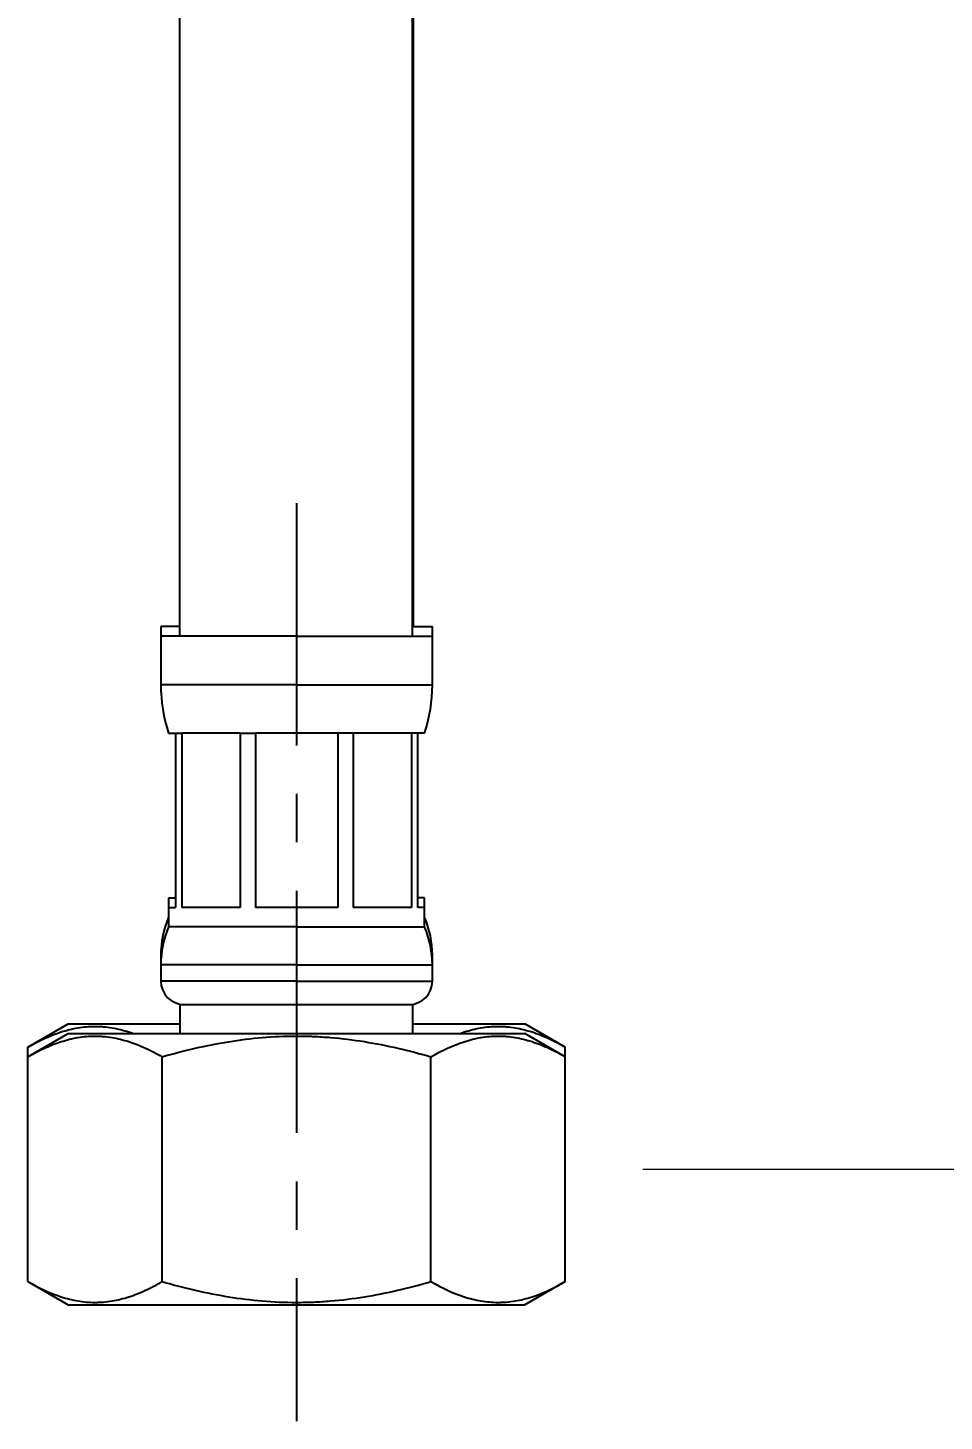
# Model space of a CAD drawing. Extents: x 828 to 1855, y 0 to 752.
# Drawn here: x 1467 to 1514.3, y 114.3 to 186.1 of the extents above; entities that cross this region are included whole.
import ezdxf

# ---------------------------------------------------------------- set-up
doc = ezdxf.new("R2010")
doc.units = 0
doc.header["$LTSCALE"] = 10
doc.header["$MEASUREMENT"] = 0
doc.header["$PDMODE"] = 3
doc.header["$PDSIZE"] = -10
doc.linetypes.add('CENTER', pattern=[2, 1.25, -0.25, 0.25, -0.25])
doc.layers.get('0').update_dxf_attribs({"linetype": 'CONTINUOUS'})
doc.layers.get('DEFPOINTS').update_dxf_attribs({"linetype": 'CONTINUOUS'})
doc.layers.add('1', color=7, linetype='CONTINUOUS')
doc.styles.add('Daelim Dimension', font='')
doc.styles.get('Daelim Dimension').set_extended_font_data('나눔고딕')
doc.dimstyles.new('DEFAULT', dxfattribs={"dimscale": 2, "dimtxt": 2, "dimasz": 2, "dimexe": 0, "dimexo": 2, "dimgap": 1, "dimtad": 1, "dimdec": 0, "dimzin": 9, "dimdsep": 46, "dimtxsty": 'Daelim Dimension', "dimcen": 0.5, "dimclrd": 5, "dimclre": 5, "dimclrt": 256, "dimadec": 1, "dimazin": 0, "dimtfac": 1, "dimtdec": 0, "dimtix": 1, "dimtmove": 0, "dimatfit": 3, "dimfxl": 1, "dimtolj": 1, "dimtzin": 1, "dimlwd": 9, "dimlwe": 9, "dimarcsym": 0})

# ---------------------------------------------------------------- blocks, each defined once
blk = doc.blocks.new('*D19')
at = {"color": 5, "lineweight": 9, "ltscale": 0.5, "transparency": 16777216}
for p, q in [((1517.879, 273.75), (1581.047, 273.75)), ((1581.047, 269.75), (1581.047, 131.25)), ((1498.734, 127.25), (1581.047, 127.25))]:
    blk.add_line(p, q, dxfattribs=at)
at = {"color": 5, "ltscale": 0.5, "transparency": 16777216}
for points in [[(1580.38, 269.75), (1581.714, 269.75), (1581.047, 273.75)], [(1580.38, 131.25), (1581.714, 131.25), (1581.047, 127.25)]]:
    blk.add_solid(points, dxfattribs=at)
at = {"layer": 'DEFPOINTS', "color": 0, "ltscale": 0.5, "transparency": 16777216}
for p in [(1513.879, 273.75), (1494.734, 127.25), (1581.047, 127.25)]:
    blk.add_point(p, dxfattribs=at)
at = {"color": 7, "lineweight": -3, "ltscale": 0.5, "transparency": 16777216, "insert": (1573.596, 200.5), "char_height": 10, "attachment_point": 5, "rotation": 90, "style": 'Daelim Dimension'}
blk.add_mtext('\\A1;390', dxfattribs=at)

msp = doc.modelspace()

# ---------------------------------------------------------------- linework, layer by layer
at = {"layer": '1', "color": 7, "linetype": 'Continuous', "lineweight": -3}
for p, q in [((1486.911, 155.25), (1486.911, 190.25)), ((1474.846, 189.75), (1474.846, 154.75)), ((1486.846, 154.75), (1486.846, 189.75)), ((1473.879, 155.25), (1473.879, 154.75)), ((1474.846, 155.25), (1473.879, 155.25)), ((1473.879, 154.75), (1473.879, 152.248)), ((1480.879, 154.75), (1473.879, 154.75)), ((1480.879, 154.75), (1487.879, 154.75)), ((1486.846, 155.25), (1487.879, 155.25)), ((1487.879, 154.75), (1487.879, 155.25)), ((1487.879, 152.248), (1487.879, 154.75)), ((1480.879, 152.248), (1473.879, 152.248)), ((1480.879, 152.248), (1487.879, 152.248)), ((1474.279, 149.75), (1474.629, 149.75)), ((1474.629, 149.75), (1474.629, 140.75)), ((1474.629, 149.75), (1474.957, 149.75)), ((1474.957, 149.75), (1474.957, 140.75)), ((1477.965, 149.75), (1474.957, 149.75)), ((1477.965, 149.75), (1477.965, 140.75)), ((1477.965, 149.75), (1478.758, 149.75)), ((1478.758, 149.75), (1478.758, 140.75)), ((1480.879, 149.75), (1478.758, 149.75)), ((1482.999, 149.75), (1480.879, 149.75)), ((1482.999, 149.75), (1482.999, 140.75)), ((1483.792, 149.75), (1482.999, 149.75)), ((1483.792, 149.75), (1483.792, 140.75)), ((1486.8, 149.75), (1483.792, 149.75)), ((1486.8, 149.75), (1486.8, 140.75)), ((1487.129, 149.75), (1486.8, 149.75)), ((1487.129, 140.75), (1487.129, 149.75)), ((1487.479, 149.75), (1487.129, 149.75)), ((1474.279, 141.25), (1474.279, 140.75)), ((1474.279, 141.25), (1474.629, 141.25)), ((1487.479, 141.25), (1487.129, 141.25)), ((1487.479, 140.75), (1487.479, 141.25)), ((1474.279, 140.75), (1474.279, 139.75)), ((1474.279, 140.75), (1474.629, 140.75)), ((1477.965, 140.75), (1474.957, 140.75)), ((1480.879, 140.75), (1478.758, 140.75)), ((1482.999, 140.75), (1480.879, 140.75)), ((1486.8, 140.75), (1483.792, 140.75)), ((1487.479, 140.75), (1487.129, 140.75)), ((1487.479, 139.75), (1487.479, 140.75)), ((1480.879, 139.75), (1474.279, 139.75)), ((1480.879, 139.75), (1487.479, 139.75)), ((1473.879, 138.29), (1473.879, 137.79)), ((1473.904, 138.29), (1473.879, 138.29)), ((1487.854, 138.29), (1487.879, 138.29)), ((1487.879, 137.79), (1487.879, 138.29)), ((1473.879, 137.79), (1473.879, 136.95)), ((1480.879, 137.79), (1473.879, 137.79)), ((1480.879, 137.79), (1487.879, 137.79)), ((1487.879, 136.95), (1487.879, 137.79)), ((1480.879, 136.95), (1473.879, 136.95)), ((1480.879, 136.95), (1487.879, 136.95)), ((1474.879, 135.75), (1474.879, 135.767)), ((1474.879, 135.75), (1486.879, 135.75)), ((1474.879, 134.25), (1474.879, 135.75)), ((1486.879, 135.75), (1486.879, 135.767)), ((1486.879, 134.25), (1486.879, 135.75)), ((1467.024, 133.55), (1469.102, 134.75)), ((1469.102, 134.75), (1474.879, 134.75)), ((1486.878, 134.75), (1492.655, 134.75)), ((1494.734, 133.55), (1492.655, 134.75)), ((1467.024, 133.05), (1469.102, 134.25)), ((1469.102, 134.25), (1492.655, 134.25)), ((1494.734, 133.05), (1492.655, 134.25)), ((1467.024, 133.05), (1467.024, 133.55)), ((1467.024, 121.45), (1467.024, 133.05)), ((1473.949, 121.451), (1473.949, 133.049)), ((1487.808, 121.451), (1487.808, 133.049)), ((1494.734, 133.05), (1494.734, 133.55)), ((1494.734, 121.45), (1494.734, 133.05)), ((1467.024, 121.45), (1469.102, 120.25)), ((1494.734, 121.45), (1492.655, 120.25)), ((1469.102, 120.25), (1492.655, 120.25))]:
    msp.add_line(p, q, dxfattribs=at)
at = {"layer": '1', "color": 1, "linetype": 'CENTER', "lineweight": -3}
msp.add_line((1480.879, 161.621), (1480.879, 114.251), dxfattribs=at)
at = {"layer": '1', "color": 7, "linetype": 'Continuous', "lineweight": -3}
for centre, radius, start, end in [((1481.879, 152.248), 8, 180, 198.19487), ((1479.879, 152.248), 8, 341.80513, 0), ((1478.879, 138.29), 5, 156.92608, 180), ((1482.879, 138.29), 5, 0, 23.07392), ((1478.879, 137.79), 5, 156.92608, 180), ((1482.879, 137.79), 5, 0, 23.07392), ((1475.079, 136.95), 1.2, 180, 270), ((1486.679, 136.95), 1.2, 270, 0)]:
    msp.add_arc(centre, radius, start, end, dxfattribs=at)
for points, knots in [([(1467.024, 133.55), (1467.589, 133.877), (1468.158, 134.146), (1469.022, 134.425), (1469.311, 134.497), (1469.893, 134.595), (1470.185, 134.621), (1470.553, 134.621), (1470.627, 134.62), (1470.738, 134.615), (1470.775, 134.613), (1470.848, 134.608), (1471.033, 134.595), (1471.216, 134.572), (1471.655, 134.498), (1471.945, 134.426), (1472.304, 134.31), (1472.374, 134.286), (1472.443, 134.261)], [0, 0, 0, 0, 0.320423, 0.320423, 0.480634, 0.480634, 0.640846, 0.640846, 0.680899, 0.680899, 0.700925, 0.700925, 0.720952, 0.801057, 0.801057, 0.961269, 0.961269, 1, 1, 1, 1]), ([(1489.367, 134.28), (1489.417, 134.298), (1489.468, 134.315), (1489.806, 134.424), (1490.095, 134.497), (1490.677, 134.595), (1490.97, 134.621), (1491.338, 134.621), (1491.412, 134.62), (1491.522, 134.615), (1491.559, 134.613), (1491.633, 134.609), (1491.817, 134.595), (1492.001, 134.572), (1492.439, 134.499), (1492.73, 134.426), (1493.308, 134.24), (1493.595, 134.126), (1494.166, 133.863), (1494.451, 133.713), (1494.734, 133.55)], [0, 0, 0, 0, 0.028537, 0.028537, 0.190447, 0.190447, 0.352358, 0.352358, 0.392835, 0.392835, 0.413074, 0.413074, 0.433313, 0.514268, 0.514268, 0.676179, 0.676179, 0.838089, 0.838089, 1, 1, 1, 1]), ([(1467.024, 133.05), (1467.589, 133.377), (1468.158, 133.646), (1469.022, 133.925), (1469.311, 133.997), (1469.893, 134.095), (1470.185, 134.121), (1470.553, 134.121), (1470.627, 134.12), (1470.738, 134.115), (1470.775, 134.113), (1470.848, 134.108), (1471.033, 134.095), (1471.216, 134.072), (1471.655, 133.998), (1471.945, 133.926), (1472.523, 133.739), (1472.81, 133.625), (1473.382, 133.362), (1473.666, 133.212), (1473.949, 133.049)], [0, 0, 0, 0, 0.25, 0.25, 0.375, 0.375, 0.5, 0.5, 0.53125, 0.53125, 0.546875, 0.546875, 0.5625, 0.625, 0.625, 0.75, 0.75, 0.875, 0.875, 1, 1, 1, 1]), ([(1473.949, 133.049), (1475.081, 133.376), (1476.22, 133.645), (1477.948, 133.925), (1478.526, 133.997), (1479.691, 134.095), (1480.276, 134.121), (1481.013, 134.121), (1481.16, 134.12), (1481.382, 134.115), (1481.456, 134.113), (1481.603, 134.109), (1481.972, 134.095), (1482.339, 134.072), (1483.217, 133.999), (1483.799, 133.926), (1484.955, 133.739), (1485.529, 133.625), (1486.673, 133.362), (1487.242, 133.212), (1487.808, 133.049)], [0, 0, 0, 0, 0.25, 0.25, 0.375, 0.375, 0.5, 0.5, 0.53125, 0.53125, 0.546875, 0.546875, 0.5625, 0.625, 0.625, 0.75, 0.75, 0.875, 0.875, 1, 1, 1, 1]), ([(1487.808, 133.049), (1488.374, 133.375), (1488.943, 133.645), (1489.806, 133.924), (1490.095, 133.997), (1490.677, 134.095), (1490.97, 134.121), (1491.338, 134.121), (1491.412, 134.12), (1491.522, 134.115), (1491.559, 134.113), (1491.633, 134.109), (1491.817, 134.095), (1492.001, 134.072), (1492.439, 133.999), (1492.73, 133.926), (1493.308, 133.74), (1493.595, 133.626), (1494.166, 133.363), (1494.451, 133.213), (1494.734, 133.05)], [0, 0, 0, 0, 0.25, 0.25, 0.375, 0.375, 0.5, 0.5, 0.53125, 0.53125, 0.546875, 0.546875, 0.5625, 0.625, 0.625, 0.75, 0.75, 0.875, 0.875, 1, 1, 1, 1]), ([(1467.024, 121.45), (1467.589, 121.124), (1468.158, 120.855), (1469.022, 120.575), (1469.311, 120.503), (1469.893, 120.405), (1470.185, 120.379), (1470.553, 120.379), (1470.627, 120.38), (1470.738, 120.385), (1470.775, 120.387), (1470.848, 120.392), (1471.033, 120.405), (1471.216, 120.428), (1471.655, 120.502), (1471.945, 120.574), (1472.523, 120.761), (1472.81, 120.875), (1473.382, 121.139), (1473.666, 121.288), (1473.949, 121.451)], [0, 0, 0, 0, 0.25, 0.25, 0.375, 0.375, 0.5, 0.5, 0.53125, 0.53125, 0.546875, 0.546875, 0.5625, 0.625, 0.625, 0.75, 0.75, 0.875, 0.875, 1, 1, 1, 1]), ([(1473.949, 121.451), (1475.081, 121.125), (1476.22, 120.855), (1477.948, 120.576), (1478.526, 120.503), (1479.691, 120.405), (1480.276, 120.379), (1481.013, 120.379), (1481.16, 120.38), (1481.382, 120.385), (1481.456, 120.387), (1481.603, 120.392), (1481.972, 120.405), (1482.339, 120.428), (1483.217, 120.502), (1483.799, 120.574), (1484.955, 120.761), (1485.529, 120.875), (1486.673, 121.139), (1487.242, 121.288), (1487.808, 121.451)], [0, 0, 0, 0, 0.25, 0.25, 0.375, 0.375, 0.5, 0.5, 0.53125, 0.53125, 0.546875, 0.546875, 0.5625, 0.625, 0.625, 0.75, 0.75, 0.875, 0.875, 1, 1, 1, 1]), ([(1487.808, 121.451), (1488.374, 121.125), (1488.943, 120.856), (1489.806, 120.576), (1490.095, 120.503), (1490.677, 120.405), (1490.97, 120.38), (1491.338, 120.379), (1491.412, 120.38), (1491.522, 120.385), (1491.559, 120.387), (1491.633, 120.391), (1491.817, 120.405), (1492.001, 120.428), (1492.439, 120.501), (1492.73, 120.574), (1493.308, 120.76), (1493.595, 120.874), (1494.166, 121.138), (1494.451, 121.287), (1494.734, 121.45)], [0, 0, 0, 0, 0.25, 0.25, 0.375, 0.375, 0.5, 0.5, 0.53125, 0.53125, 0.546875, 0.546875, 0.5625, 0.625, 0.625, 0.75, 0.75, 0.875, 0.875, 1, 1, 1, 1])]:
    msp.add_open_spline(points, degree=3, knots=knots, dxfattribs=at)

# ---------------------------------------------------------------- dimensions: what is measured, and where the dimension line sits
at = {"color": 5, "lineweight": -3, "ltscale": 0.5}
dim = msp.add_linear_dim(base=(1581.047, 127.25), p1=(1513.879, 273.75), p2=(1494.734, 127.25), angle=90, text='390', dimstyle='DEFAULT', override={"dimtxt": 5, "dimclrt": 7}, dxfattribs=at)
dim.commit()
dim.dimension.update_dxf_attribs({"geometry": '*D19', "text_midpoint": (1573.596, 200.5)})

doc.saveas('drawing.dxf')
